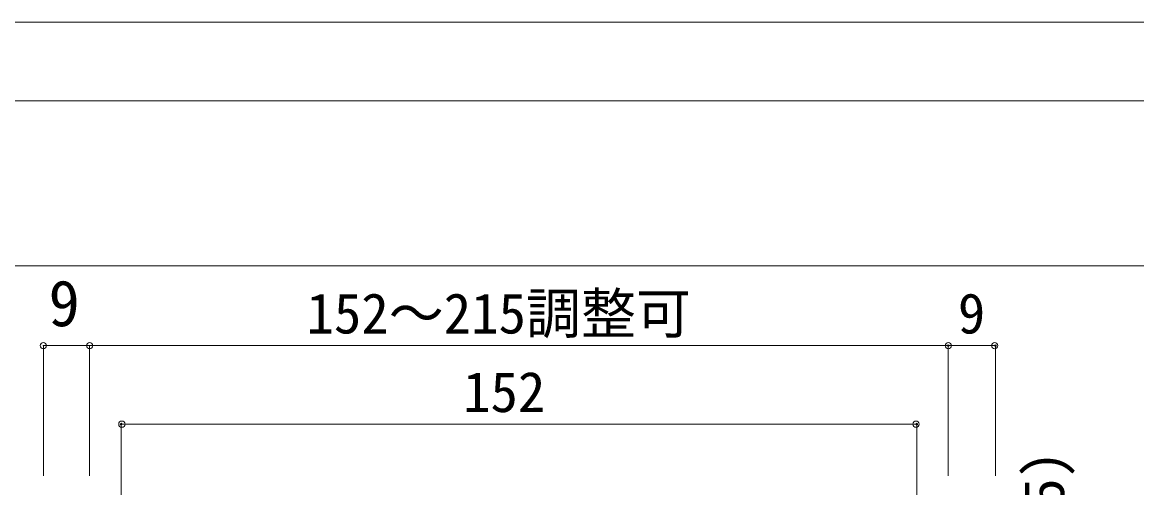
# Model space of a CAD drawing. Units: millimetres on the paper, enlarged 10 times, with parts at other scales. Extents: x -2000 to 2000, y -1385 to 1385.
# Drawn here: x -1569 to -860, y 1089 to 1385 of the extents above; entities that cross this region are included whole.
import ezdxf
from ezdxf.enums import TextEntityAlignment as Align

# ---------------------------------------------------------------- set-up
doc = ezdxf.new("R2010")
doc.units = ezdxf.units.MM
doc.header["$LTSCALE"] = 10
doc.header["$PDMODE"] = 32
doc.header["$PDSIZE"] = 4
doc.layers.add('1-1_0', color=7, linetype='Continuous', lineweight=20)
doc.layers.add('2-0_18', color=7, linetype='Continuous', lineweight=18)
doc.styles.add('ＭＳ ゴシック', font='')
doc.styles.get('ＭＳ ゴシック').set_extended_font_data('MS Gothic')

msp = doc.modelspace()

# ---------------------------------------------------------------- linework, layer by layer
at = {"layer": '1-1_0'}
for p, q in [((-1950, 1335), (380, 1335)), ((-1950, 1230), (380, 1230))]:
    msp.add_line(p, q, dxfattribs=at)
msp.add_lwpolyline([(-2000, -1385), (2000, -1385), (2000, 1385), (-2000, 1385)], close=True, dxfattribs=at)
at = {"layer": '2-0_18', "color": 4, "lineweight": 9}
for p, q in [((-1555.59, 1096.24), (-1555.59, 1179.13)), ((-1526.11, 1179.13), (-1555.59, 1179.13)), ((-1526.11, 1096.24), (-1526.11, 1179.13)), ((-1526.11, 1179.13), (-949.45, 1179.13)), ((-979.45, 1096.24), (-979.45, 1179.13)), ((-949.45, 1096.24), (-949.45, 1179.13)), ((-1506.11, 1129.12), (-999.45, 1129.12)), ((-1506.11, 1061.04), (-1506.11, 1129.12)), ((-999.45, 1061.04), (-999.45, 1129.12))]:
    msp.add_line(p, q, dxfattribs=at)
for centre, start, end in [((-979.45, 1179.13), 0, 180), ((-979.45, 1179.13), 180, 0), ((-949.45, 1179.13), 0, 180), ((-949.45, 1179.13), 180, 0), ((-1506.11, 1129.12), 0, 180), ((-1506.11, 1129.12), 180, 0), ((-999.45, 1129.12), 0, 180), ((-999.45, 1129.12), 180, 0)]:
    msp.add_arc(centre, 0.521, start, end, dxfattribs=at)
at = {"layer": '2-0_18', "color": 4}
for p in [(-1555.59, 1179.13), (-1526.11, 1179.13), (-979.45, 1179.13), (-949.97, 1179.13), (-1505.59, 1129.12), (-999.97, 1129.12)]:
    msp.add_point(p, dxfattribs=at)

# ---------------------------------------------------------------- texts
at = {"layer": '2-0_18', "style": 'ＭＳ ゴシック'}
for s, height, p in [('9', 29.33, (-1552.3, 1182.65)), ('152～215調整可', 25.66, (-1388.07, 1179.13)), ('9', 25.66, (-973.37, 1179.13)), ('152', 25.66, (-1288.37, 1129.12))]:
    msp.add_text(s, height=height, dxfattribs=at).set_placement(p, align=Align.BOTTOM_LEFT)
msp.add_text('24(35)', height=25.66, rotation=90, dxfattribs=at).set_placement((-898.06, 1007.32), align=Align.BOTTOM_LEFT)

doc.saveas('drawing.dxf')
